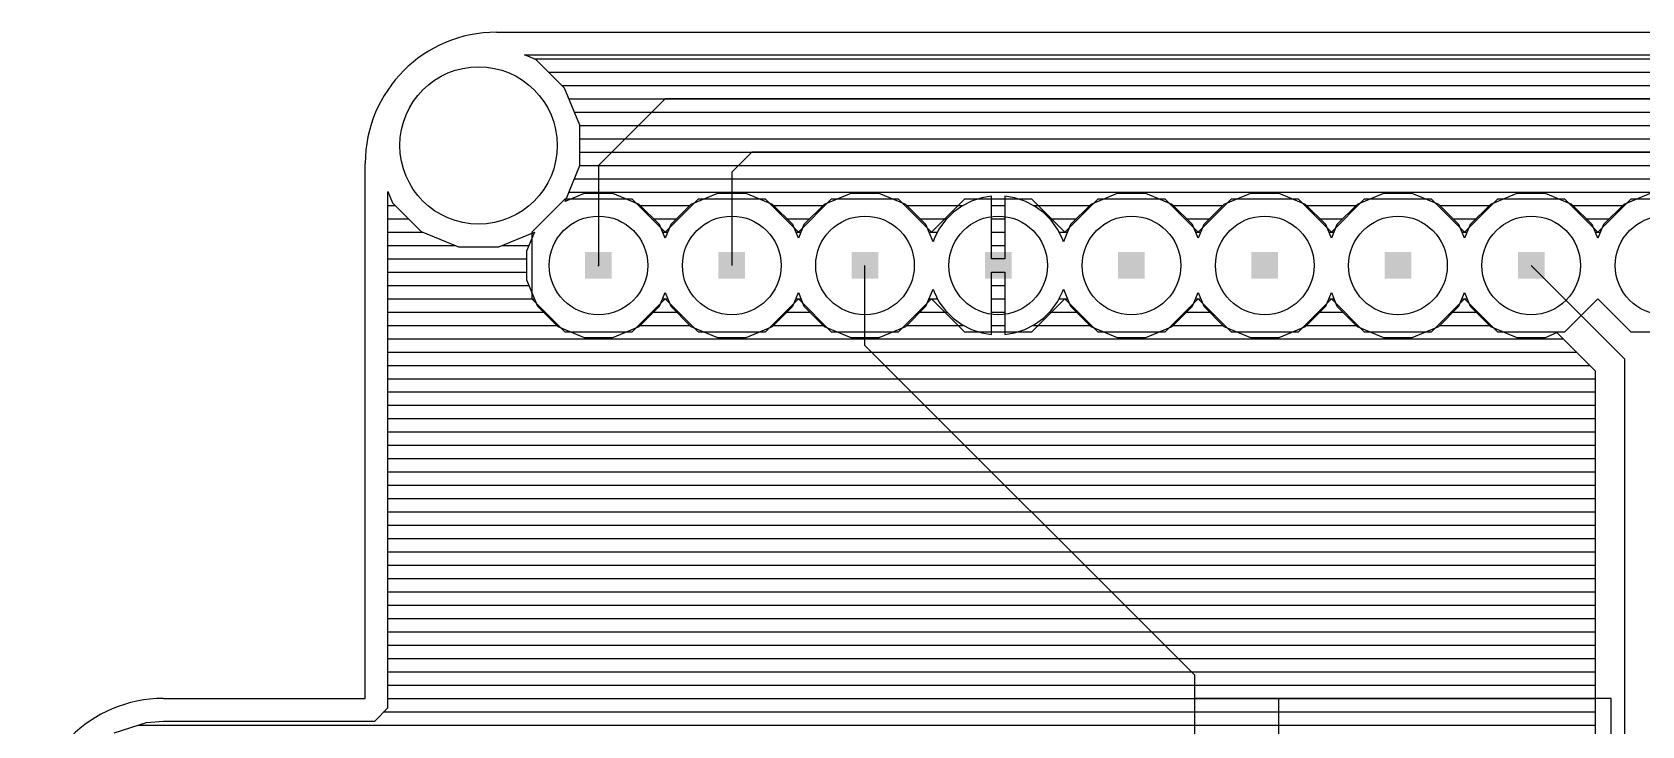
# Model space of a CAD drawing. Extents: x -0.2 to 61.7, y 0 to 38.1.
# Drawn here: x 3.81 to 34.49, y 24.88 to 38.1 of the extents above; entities that cross this region are included whole.
import ezdxf

# ---------------------------------------------------------------- set-up
doc = ezdxf.new("R2010")
doc.units = 0
for name, color, linetype in [('1', 22, 'CONTINUOUS'), ('16', 175, 'CONTINUOUS'), ('17', 82, 'CONTINUOUS'), ('20', 7, 'CONTINUOUS'), ('21', 7, 'CONTINUOUS'), ('23', 7, 'CONTINUOUS'), ('51', 53, 'CONTINUOUS')]:
    doc.layers.add(name, color=color, linetype=linetype)

# ---------------------------------------------------------------- blocks, each defined once
blk = doc.blocks.new('RECT')
blk.add_solid([(-0.5, -0.5), (0.5, -0.5), (-0.5, 0.5), (0.5, 0.5)])
blk = doc.blocks.new('ROUNDP')
blk.add_circle((0, 0), 0.5)

msp = doc.modelspace()

# ---------------------------------------------------------------- linework, layer by layer
at = {"layer": '1'}
for p, q in [((15.875, 36.83), (14.605, 35.56)), ((45.72, 36.83), (15.875, 36.83)), ((17.526, 35.814), (17.145, 35.433)), ((45.466, 35.814), (17.526, 35.814)), ((14.605, 35.56), (14.605, 33.655)), ((17.145, 35.433), (17.145, 33.655)), ((19.685, 32.131), (19.685, 33.655)), ((25.972, 25.844), (19.685, 32.131)), ((25.972, 25.4), (25.972, 25.844)), ((25.972, 24.088), (25.972, 25.4)), ((27.572, 25.4), (25.972, 25.4)), ((27.572, 24.088), (27.572, 25.4)), ((33.909, 25.4), (27.572, 25.4)), ((33.909, 24.088), (33.909, 25.4))]:
    msp.add_line(p, q, dxfattribs=at)
at = {"layer": '16'}
for p, q in [((13.4133, 37.5787), (13.1972, 37.6682)), ((13.1972, 37.6682), (49.5412, 37.6682)), ((13.3812, 37.592), (49.465, 37.592)), ((13.9567, 37.0353), (13.4133, 37.5787)), ((13.654, 37.338), (49.211, 37.338)), ((13.908, 37.084), (49.0773, 37.084)), ((14.2508, 36.3253), (13.9567, 37.0353)), ((14.0417, 36.83), (48.9721, 36.83)), ((14.1469, 36.576), (48.8682, 36.576)), ((14.2508, 35.5567), (14.2508, 36.3253)), ((14.2508, 36.322), (48.8682, 36.322)), ((14.2508, 36.068), (48.8682, 36.068)), ((14.2508, 35.814), (48.8682, 35.814)), ((13.9689, 34.8761), (14.2508, 35.5567)), ((14.1469, 35.306), (49.0773, 35.306)), ((14.2508, 35.56), (48.9721, 35.56)), ((10.5918, 25.2211), (10.5918, 35.0628)), ((10.5918, 35.0628), (10.6813, 34.8467)), ((10.5918, 35.052), (10.5963, 35.052)), ((14.3322, 35.0266), (13.9689, 34.8761)), ((14.0417, 35.052), (49.211, 35.052)), ((14.8778, 35.0266), (14.3322, 35.0266)), ((15.3819, 34.8178), (14.8778, 35.0266)), ((16.8722, 35.0266), (16.3681, 34.8178)), ((17.4178, 35.0266), (16.8722, 35.0266)), ((17.9219, 34.8178), (17.4178, 35.0266)), ((19.4122, 35.0266), (18.908, 34.8178)), ((19.9578, 35.0266), (19.4122, 35.0266)), ((20.4619, 34.8178), (19.9578, 35.0266)), ((24.4922, 35.0266), (23.9881, 34.8178)), ((25.0378, 35.0266), (24.4922, 35.0266)), ((25.5419, 34.8178), (25.0378, 35.0266)), ((27.0322, 35.0266), (26.5281, 34.8178)), ((27.5778, 35.0266), (27.0322, 35.0266)), ((28.0819, 34.8178), (27.5778, 35.0266)), ((29.5722, 35.0266), (29.0681, 34.8178)), ((30.1178, 35.0266), (29.5722, 35.0266)), ((30.6219, 34.8178), (30.1178, 35.0266)), ((32.1122, 35.0266), (31.6081, 34.8178)), ((32.6578, 35.0266), (32.1122, 35.0266)), ((33.1619, 34.8178), (32.6578, 35.0266)), ((34.6522, 35.0266), (34.1481, 34.8178)), ((10.5918, 34.798), (10.73, 34.798)), ((10.6813, 34.8467), (11.2247, 34.3033)), ((15.7678, 34.4319), (15.3819, 34.8178)), ((15.4017, 34.798), (16.3483, 34.798)), ((16.3681, 34.8178), (15.9822, 34.4319)), ((18.3078, 34.4319), (17.9219, 34.8178)), ((17.9417, 34.798), (18.8883, 34.798)), ((18.908, 34.8178), (18.5222, 34.4319)), ((20.8478, 34.4319), (20.4619, 34.8178)), ((20.4817, 34.798), (21.559, 34.798)), ((21.5327, 34.7846), (21.3646, 34.6624)), ((21.718, 34.879), (21.5327, 34.7846)), ((21.9157, 34.9433), (21.718, 34.879)), ((22.098, 34.9721), (21.9157, 34.9433)), ((22.098, 33.782), (22.098, 34.9721)), ((22.098, 34.798), (22.352, 34.798)), ((22.5343, 34.9433), (22.352, 34.9721)), ((22.352, 34.9721), (22.352, 33.782)), ((22.732, 34.879), (22.5343, 34.9433)), ((22.9173, 34.7846), (22.732, 34.879)), ((22.891, 34.798), (23.9683, 34.798)), ((23.0854, 34.6624), (22.9173, 34.7846)), ((23.9881, 34.8178), (23.6022, 34.4319)), ((25.9278, 34.4319), (25.5419, 34.8178)), ((25.5617, 34.798), (26.5083, 34.798)), ((26.5281, 34.8178), (26.1422, 34.4319)), ((28.4678, 34.4319), (28.0819, 34.8178)), ((28.1017, 34.798), (29.0483, 34.798)), ((29.0681, 34.8178), (28.6822, 34.4319)), ((31.0078, 34.4319), (30.6219, 34.8178)), ((30.6417, 34.798), (31.5883, 34.798)), ((31.6081, 34.8178), (31.2222, 34.4319)), ((33.5478, 34.4319), (33.1619, 34.8178)), ((33.1817, 34.798), (34.1283, 34.798)), ((34.1481, 34.8178), (33.7622, 34.4319)), ((10.5918, 34.544), (10.984, 34.544)), ((15.6557, 34.544), (16.0943, 34.544)), ((15.875, 34.1731), (15.7678, 34.4319)), ((15.9822, 34.4319), (15.875, 34.1731)), ((18.1957, 34.544), (18.6343, 34.544)), ((18.415, 34.1731), (18.3078, 34.4319)), ((18.5222, 34.4319), (18.415, 34.1731)), ((20.7357, 34.544), (21.2461, 34.544)), ((20.9828, 34.106), (20.8478, 34.4319)), ((21.2175, 34.5154), (21.0953, 34.3473)), ((21.3646, 34.6624), (21.2175, 34.5154)), ((22.098, 34.544), (22.352, 34.544)), ((23.2324, 34.5154), (23.0854, 34.6624)), ((23.2039, 34.544), (23.7143, 34.544)), ((23.3546, 34.3473), (23.2324, 34.5154)), ((23.6022, 34.4319), (23.4672, 34.106)), ((25.8157, 34.544), (26.2543, 34.544)), ((26.035, 34.1731), (25.9278, 34.4319)), ((26.1422, 34.4319), (26.035, 34.1731)), ((28.3557, 34.544), (28.7943, 34.544)), ((28.575, 34.1731), (28.4678, 34.4319)), ((28.6822, 34.4319), (28.575, 34.1731)), ((30.8957, 34.544), (31.3343, 34.544)), ((31.115, 34.1731), (31.0078, 34.4319)), ((31.2222, 34.4319), (31.115, 34.1731)), ((33.4357, 34.544), (33.8743, 34.544)), ((33.655, 34.1731), (33.5478, 34.4319)), ((33.7622, 34.4319), (33.655, 34.1731)), ((10.5918, 34.29), (11.2568, 34.29)), ((11.2247, 34.3033), (11.9347, 34.0092)), ((12.7033, 34.0092), (13.3839, 34.2911)), ((13.3839, 34.2911), (13.2334, 33.9278)), ((13.3812, 34.29), (13.3834, 34.29)), ((15.8266, 34.29), (15.9234, 34.29)), ((18.3666, 34.29), (18.4634, 34.29)), ((20.9066, 34.29), (21.0662, 34.29)), ((21.001, 34.162), (20.9828, 34.106)), ((21.0953, 34.3473), (21.001, 34.162)), ((22.098, 34.29), (22.352, 34.29)), ((23.449, 34.162), (23.3546, 34.3473)), ((23.3838, 34.29), (23.5434, 34.29)), ((23.4672, 34.106), (23.449, 34.162)), ((25.9866, 34.29), (26.0834, 34.29)), ((28.5266, 34.29), (28.6234, 34.29)), ((31.0666, 34.29), (31.1634, 34.29)), ((33.6066, 34.29), (33.7034, 34.29)), ((10.5918, 34.036), (11.87, 34.036)), ((10.5918, 33.782), (13.2334, 33.782)), ((11.9347, 34.0092), (12.7033, 34.0092)), ((12.7679, 34.036), (13.2782, 34.036)), ((13.2334, 33.9278), (13.2334, 33.3822)), ((22.098, 34.036), (22.352, 34.036)), ((22.352, 33.782), (22.098, 33.782)), ((10.5918, 33.528), (13.2334, 33.528)), ((22.098, 32.3379), (22.098, 33.528)), ((22.098, 33.528), (22.352, 33.528)), ((22.352, 33.528), (22.352, 32.3379)), ((32.385, 33.655), (34.163, 31.877)), ((10.5918, 33.274), (13.2782, 33.274)), ((13.2334, 33.3822), (13.4422, 32.8781)), ((20.8478, 32.8781), (20.9828, 33.204)), ((20.9828, 33.204), (21.001, 33.148)), ((21.001, 33.148), (21.0953, 32.9627)), ((22.098, 33.274), (22.352, 33.274)), ((23.3546, 32.9627), (23.449, 33.148)), ((23.449, 33.148), (23.4672, 33.204)), ((23.4672, 33.204), (23.6022, 32.8781)), ((10.5918, 33.02), (13.3834, 33.02)), ((13.4422, 32.8781), (13.8281, 32.4922)), ((15.3819, 32.4922), (15.7678, 32.8781)), ((15.7678, 32.8781), (15.875, 33.1369)), ((15.8266, 33.02), (15.9234, 33.02)), ((15.875, 33.1369), (15.9822, 32.8781)), ((15.9822, 32.8781), (16.3681, 32.4922)), ((17.9219, 32.4922), (18.3078, 32.8781)), ((18.3078, 32.8781), (18.415, 33.1369)), ((18.3666, 33.02), (18.4634, 33.02)), ((18.415, 33.1369), (18.5222, 32.8781)), ((18.5222, 32.8781), (18.908, 32.4922)), ((20.4619, 32.4922), (20.8478, 32.8781)), ((20.9066, 33.02), (21.0662, 33.02)), ((21.0953, 32.9627), (21.2175, 32.7946)), ((22.098, 33.02), (22.352, 33.02)), ((23.2324, 32.7946), (23.3546, 32.9627)), ((23.3838, 33.02), (23.5434, 33.02)), ((23.6022, 32.8781), (23.9881, 32.4922)), ((25.5419, 32.4922), (25.9278, 32.8781)), ((25.9278, 32.8781), (26.035, 33.1369)), ((25.9866, 33.02), (26.0834, 33.02)), ((26.035, 33.1369), (26.1422, 32.8781)), ((26.1422, 32.8781), (26.5281, 32.4922)), ((28.0819, 32.4922), (28.4678, 32.8781)), ((28.4678, 32.8781), (28.575, 33.1369)), ((28.5266, 33.02), (28.6234, 33.02)), ((28.575, 33.1369), (28.6822, 32.8781)), ((28.6822, 32.8781), (29.0681, 32.4922)), ((30.6219, 32.4922), (31.0078, 32.8781)), ((31.0078, 32.8781), (31.115, 33.1369)), ((31.0666, 33.02), (31.1634, 33.02)), ((31.115, 33.1369), (31.2222, 32.8781)), ((31.2222, 32.8781), (31.6081, 32.4922)), ((10.5918, 32.766), (13.5543, 32.766)), ((15.6557, 32.766), (16.0943, 32.766)), ((18.1957, 32.766), (18.6343, 32.766)), ((20.7357, 32.766), (21.2461, 32.766)), ((21.2175, 32.7946), (21.3646, 32.6476)), ((21.3646, 32.6476), (21.5327, 32.5254)), ((21.5327, 32.5254), (21.718, 32.431)), ((22.098, 32.766), (22.352, 32.766)), ((22.732, 32.431), (22.9173, 32.5254)), ((22.9173, 32.5254), (23.0854, 32.6476)), ((23.0854, 32.6476), (23.2324, 32.7946)), ((23.2039, 32.766), (23.7143, 32.766)), ((25.8157, 32.766), (26.2543, 32.766)), ((28.3557, 32.766), (28.7943, 32.766)), ((30.8957, 32.766), (31.3343, 32.766)), ((10.5918, 32.512), (13.8083, 32.512)), ((10.5918, 32.258), (32.9917, 32.258)), ((13.8281, 32.4922), (14.3322, 32.2834)), ((14.3322, 32.2834), (14.8778, 32.2834)), ((14.8778, 32.2834), (15.3819, 32.4922)), ((15.4017, 32.512), (16.3483, 32.512)), ((16.3681, 32.4922), (16.8722, 32.2834)), ((16.8722, 32.2834), (17.4178, 32.2834)), ((17.4178, 32.2834), (17.9219, 32.4922)), ((17.9417, 32.512), (18.8883, 32.512)), ((18.908, 32.4922), (19.4122, 32.2834)), ((19.4122, 32.2834), (19.9578, 32.2834)), ((19.9578, 32.2834), (20.4619, 32.4922)), ((20.4817, 32.512), (21.5589, 32.512)), ((21.718, 32.431), (21.9157, 32.3667)), ((21.9157, 32.3667), (22.098, 32.3379)), ((22.098, 32.512), (22.352, 32.512)), ((22.352, 32.3379), (22.5343, 32.3667)), ((22.5343, 32.3667), (22.732, 32.431)), ((22.891, 32.512), (23.9683, 32.512)), ((23.9881, 32.4922), (24.4922, 32.2834)), ((24.4922, 32.2834), (25.0378, 32.2834)), ((25.0378, 32.2834), (25.5419, 32.4922)), ((25.5617, 32.512), (26.5083, 32.512)), ((26.5281, 32.4922), (27.0322, 32.2834)), ((27.0322, 32.2834), (27.5778, 32.2834)), ((27.5778, 32.2834), (28.0819, 32.4922)), ((28.1017, 32.512), (29.0483, 32.512)), ((29.0681, 32.4922), (29.5722, 32.2834)), ((29.5722, 32.2834), (30.1178, 32.2834)), ((30.1178, 32.2834), (30.6219, 32.4922)), ((30.6417, 32.512), (31.5883, 32.512)), ((31.6081, 32.4922), (32.1122, 32.2834)), ((32.1122, 32.2834), (32.6578, 32.2834)), ((32.6578, 32.2834), (32.876, 32.3738)), ((32.876, 32.3738), (33.6042, 31.6455)), ((10.5918, 32.004), (33.2457, 32.004)), ((10.5918, 31.75), (33.4997, 31.75)), ((33.6042, 31.6455), (33.6042, 17.9798)), ((34.163, 31.877), (34.163, 11.176)), ((10.5918, 31.496), (33.6042, 31.496)), ((10.5918, 31.242), (33.6042, 31.242)), ((10.5918, 30.988), (33.6042, 30.988)), ((10.5918, 30.734), (33.6042, 30.734)), ((10.5918, 30.48), (33.6042, 30.48)), ((10.5918, 30.226), (33.6042, 30.226)), ((10.5918, 29.972), (33.6042, 29.972)), ((10.5918, 29.718), (33.6042, 29.718)), ((10.5918, 29.464), (33.6042, 29.464)), ((10.5918, 29.21), (33.6042, 29.21)), ((10.5918, 28.956), (33.6042, 28.956)), ((10.5918, 28.702), (33.6042, 28.702)), ((10.5918, 28.448), (33.6042, 28.448)), ((10.5918, 28.194), (33.6042, 28.194)), ((10.5918, 27.94), (33.6042, 27.94)), ((10.5918, 27.686), (33.6042, 27.686)), ((10.5918, 27.432), (33.6042, 27.432)), ((10.5918, 27.178), (33.6042, 27.178)), ((10.5918, 26.924), (33.6042, 26.924)), ((10.5918, 26.67), (33.6042, 26.67)), ((10.5918, 26.416), (33.6042, 26.416)), ((10.5918, 26.162), (33.6042, 26.162)), ((10.5918, 25.908), (33.6042, 25.908)), ((10.5918, 25.654), (33.6042, 25.654)), ((10.3389, 24.9682), (10.5918, 25.2211)), ((10.5918, 25.4), (33.6042, 25.4)), ((5.3711, 24.7428), (5.9865, 24.9427)), ((5.8303, 24.892), (33.6042, 24.892)), ((5.9865, 24.9427), (6.31, 24.9682)), ((6.31, 24.9682), (10.3389, 24.9682)), ((10.5167, 25.146), (33.6042, 25.146))]:
    msp.add_line(p, q, dxfattribs=at)
at = {"layer": '20'}
for p, q in [((12.66, 38.1), (50.205, 38.1)), ((10.16, 25.4), (10.16, 35.6)), ((6.31, 25.4), (10.16, 25.4))]:
    msp.add_line(p, q, dxfattribs=at)
msp.add_circle((12.319, 35.941), 1.5, dxfattribs=at)
for centre in [(12.66, 35.6), (6.31, 22.9)]:
    msp.add_arc(centre, 2.5, 90, 180, dxfattribs=at)
at = {"layer": '21'}
for p, q in [((13.97, 34.925), (13.335, 34.29)), ((13.97, 34.925), (15.24, 34.925)), ((15.24, 34.925), (15.875, 34.29)), ((15.875, 34.29), (16.51, 34.925)), ((16.51, 34.925), (17.78, 34.925)), ((17.78, 34.925), (18.415, 34.29)), ((18.415, 34.29), (19.05, 34.925)), ((19.05, 34.925), (20.32, 34.925)), ((20.32, 34.925), (20.955, 34.29)), ((21.59, 34.925), (20.955, 34.29)), ((21.59, 34.925), (22.86, 34.925)), ((22.86, 34.925), (23.495, 34.29)), ((23.495, 34.29), (24.13, 34.925)), ((24.13, 34.925), (25.4, 34.925)), ((25.4, 34.925), (26.035, 34.29)), ((26.035, 34.29), (26.67, 34.925)), ((26.67, 34.925), (27.94, 34.925)), ((27.94, 34.925), (28.575, 34.29)), ((29.21, 34.925), (28.575, 34.29)), ((29.21, 34.925), (30.48, 34.925)), ((30.48, 34.925), (31.115, 34.29)), ((31.75, 34.925), (31.115, 34.29)), ((31.75, 34.925), (33.02, 34.925)), ((33.02, 34.925), (33.655, 34.29)), ((34.29, 34.925), (33.655, 34.29)), ((34.29, 34.925), (35.56, 34.925)), ((13.335, 34.29), (13.335, 33.02)), ((13.335, 33.02), (13.97, 32.385)), ((15.875, 33.02), (15.24, 32.385)), ((16.51, 32.385), (15.875, 33.02)), ((18.415, 33.02), (17.78, 32.385)), ((19.05, 32.385), (18.415, 33.02)), ((20.955, 33.02), (20.32, 32.385)), ((20.955, 33.02), (21.59, 32.385)), ((23.495, 33.02), (22.86, 32.385)), ((24.13, 32.385), (23.495, 33.02)), ((26.035, 33.02), (25.4, 32.385)), ((26.67, 32.385), (26.035, 33.02)), ((28.575, 33.02), (27.94, 32.385)), ((28.575, 33.02), (29.21, 32.385)), ((31.115, 33.02), (30.48, 32.385)), ((31.115, 33.02), (31.75, 32.385)), ((33.655, 33.02), (33.02, 32.385)), ((33.655, 33.02), (34.29, 32.385)), ((15.24, 32.385), (13.97, 32.385)), ((17.78, 32.385), (16.51, 32.385)), ((20.32, 32.385), (19.05, 32.385)), ((22.86, 32.385), (21.59, 32.385)), ((25.4, 32.385), (24.13, 32.385)), ((27.94, 32.385), (26.67, 32.385)), ((30.48, 32.385), (29.21, 32.385)), ((33.02, 32.385), (31.75, 32.385)), ((35.56, 32.385), (34.29, 32.385))]:
    msp.add_line(p, q, dxfattribs=at)
at = {"layer": '23'}
msp.add_point((14.605, 33.655), dxfattribs=at)

# ---------------------------------------------------------------- block references
at = {"layer": '17', "xscale": 1.8796, "yscale": 1.8796, "rotation": 90}
for p in [(14.605, 33.655), (14.605, 33.655), (17.145, 33.655), (17.145, 33.655), (19.685, 33.655), (19.685, 33.655), (22.225, 33.655), (22.225, 33.655), (24.765, 33.655), (24.765, 33.655), (27.305, 33.655), (27.305, 33.655), (29.845, 33.655), (29.845, 33.655), (32.385, 33.655), (32.385, 33.655), (34.925, 33.655), (34.925, 33.655)]:
    msp.add_blockref('ROUNDP', p, dxfattribs=at)
at = {"layer": '51', "xscale": 0.508, "yscale": 0.508}
for p in [(14.605, 33.655), (17.145, 33.655), (19.685, 33.655), (22.225, 33.655), (24.765, 33.655), (27.305, 33.655), (29.845, 33.655), (32.385, 33.655)]:
    msp.add_blockref('RECT', p, dxfattribs=at)

doc.saveas('drawing.dxf')
